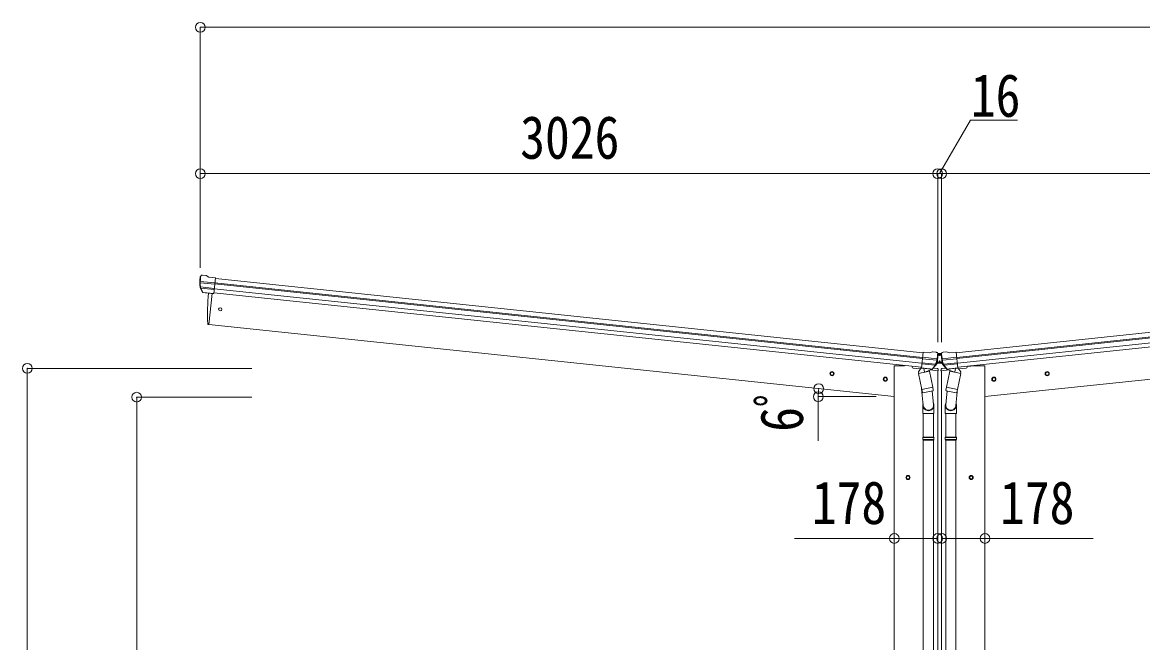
# Model space of a CAD drawing. Units: millimetres at full size, sheet at 1:40; some dimension numbers follow another scale. Extents: x -11243 to 11243, y -7760 to 7760.
# Drawn here: x -8409 to -3813, y -2566 to -23 of the extents above; entities that cross this region are included whole.
import ezdxf
from ezdxf.enums import TextEntityAlignment as Align

# ---------------------------------------------------------------- set-up
doc = ezdxf.new("R2010")
doc.units = ezdxf.units.MM
doc.header["$LTSCALE"] = 40
doc.header["$PDMODE"] = 32
doc.header["$PDSIZE"] = 40
for name, color, linetype, lineweight in [('0-3_ELV2', 4, 'Continuous', 9), ('0-6_OTH_LINE', 6, 'Continuous', 9), ('0-9_OUTLINE', 7, 'Continuous', 9)]:
    doc.layers.add(name, color=color, linetype=linetype, lineweight=lineweight)
doc.styles.add('ＭＳ ゴシック', font='')
doc.styles.get('ＭＳ ゴシック').set_extended_font_data('MS Gothic')

msp = doc.modelspace()

# ---------------------------------------------------------------- linework, layer by layer
at = {"layer": '0-3_ELV2'}
for p, q in [((-7680.38, -1067.87), (-7680.07, -1066.02)), ((-7679.68, -1090.59), (-7620.08, -1096.86)), ((-7619.46, -1091), (-7679.2, -1084.73)), ((-7673.81, -1059.98), (-7678.99, -1064.17)), ((-7673.81, -1059.98), (-7673.81, -1059.97)), ((-7656.66, -1060.31), (-7670.14, -1058.89)), ((-7643.83, -1067.69), (-7655.43, -1060.72)), ((-7643.83, -1067.69), (-7617.31, -1070.48)), ((-7624.09, -1135.03), (-7617.31, -1070.48)), ((-4716.28, -1400.73), (-7619.94, -1095.54)), ((-4715.84, -1396.55), (-7619.5, -1091.36)), ((-4713.85, -1377.65), (-7617.51, -1072.47)), ((-4577.04, -1377.65), (-1673.38, -1072.47)), ((-4575.05, -1396.55), (-1671.39, -1091.36)), ((-4574.61, -1400.73), (-1670.95, -1095.54)), ((-7669.95, -1129.02), (-7680.07, -1110.76)), ((-7678.84, -1107.35), (-7621.81, -1113.34)), ((-7668.89, -1128.59), (-7678.34, -1110.29)), ((-7677.45, -1112.01), (-7622.28, -1117.81)), ((-7659.89, -1131.26), (-7667.58, -1130.46)), ((-7667.44, -1130.24), (-7624.07, -1134.8)), ((-7659.64, -1131.38), (-7659.89, -1131.26)), ((-7634.31, -1134.05), (-7659.64, -1131.38)), ((-7630.97, -1134.3), (-7644.36, -1261.69)), ((-7634.04, -1133.98), (-7634.31, -1134.05)), ((-7624.09, -1135.03), (-7634.04, -1133.98)), ((-7623.79, -1132.14), (-4720.13, -1437.32)), ((-4718.37, -1420.59), (-7622.03, -1115.4)), ((-4572.53, -1420.59), (-1668.87, -1115.4)), ((-1667.11, -1132.14), (-4570.77, -1437.32)), ((-7644.36, -1261.69), (-7646.41, -1261.41)), ((-7644.36, -1261.69), (-4831.45, -1557.34)), ((-1646.53, -1261.69), (-4459.45, -1557.34)), ((-4720.43, -1440.21), (-4713.65, -1375.66)), ((-4687.12, -1378.45), (-4713.65, -1375.66)), ((-4687.12, -1378.45), (-4674.33, -1374.04)), ((-4673.04, -1373.9), (-4659.55, -1375.31)), ((-4656.19, -1377.14), (-4656.19, -1377.14)), ((-4656.19, -1377.14), (-4652, -1382.32)), ((-4634.7, -1377.14), (-4638.9, -1382.32)), ((-4634.7, -1377.14), (-4634.7, -1377.14)), ((-4617.85, -1373.9), (-4631.34, -1375.31)), ((-4603.77, -1378.45), (-4616.57, -1374.04)), ((-4603.77, -1378.45), (-4577.25, -1375.66)), ((-4570.46, -1440.21), (-4577.25, -1375.66)), ((-4663.45, -1428.79), (-4718.62, -1423)), ((-4661.12, -1424.52), (-4718.15, -1418.53)), ((-4656.82, -1408.31), (-4716.42, -1402.05)), ((-4715.8, -1396.19), (-4656.06, -1402.47)), ((-4659.66, -1425.88), (-4654.28, -1419.69)), ((-4658.58, -1422.35), (-4655.41, -1418.7)), ((-4654.28, -1418.19), (-4652.52, -1418.19)), ((-4636.98, -1419.69), (-4654.28, -1419.69)), ((-4653.95, -1403.31), (-4653.95, -1415.72)), ((-4652.23, -1418.69), (-4653.95, -1415.72)), ((-4652.72, -1381.42), (-4652.7, -1381.19)), ((-4652.7, -1381.19), (-4638.2, -1381.19)), ((-4652.23, -1418.69), (-4638.66, -1418.69)), ((-4651.41, -1386.23), (-4651.33, -1384.35)), ((-4644.19, -1385.91), (-4643.35, -1385.91)), ((-4644.19, -1414.61), (-4643.35, -1414.61)), ((-4639.48, -1386.23), (-4639.57, -1384.35)), ((-4638.66, -1418.69), (-4636.95, -1415.72)), ((-4638.37, -1418.19), (-4636.98, -1418.19)), ((-4638.17, -1381.42), (-4638.2, -1381.19)), ((-4631.02, -1426.54), (-4636.98, -1419.69)), ((-4636.95, -1403.31), (-4636.95, -1415.72)), ((-4632.12, -1422.99), (-4635.85, -1418.7)), ((-4575.09, -1396.19), (-4634.83, -1402.47)), ((-4634.08, -1408.31), (-4574.47, -1402.05)), ((-4629.77, -1424.52), (-4572.74, -1418.53)), ((-4627.45, -1428.79), (-4572.27, -1423)), ((-5093.81, -1466.17), (-5093.03, -1458.71)), ((-5087.74, -1470.58), (-5093.81, -1466.17)), ((-5093.03, -1458.71), (-5086.17, -1455.66)), ((-5086.17, -1455.66), (-5080.1, -1460.07)), ((-4831.45, -4909.71), (-4831.45, -1430.71)), ((-4831.45, -1430.71), (-4788.95, -1430.71)), ((-4758.67, -1433.27), (-4758.25, -1436.5)), ((-4724.55, -1443.9), (-4753.81, -1440.82)), ((-4720.43, -1440.21), (-4710.48, -1441.26)), ((-4677.03, -1444.55), (-4720.41, -1439.99)), ((-4710.48, -1441.26), (-4710.23, -1441.38)), ((-4710.23, -1441.38), (-4684.9, -1444.04)), ((-4684.9, -1444.04), (-4684.63, -1443.98)), ((-4684.63, -1443.98), (-4676.94, -1444.79)), ((-4650.8, -1451.65), (-4684.53, -1448.1)), ((-4675.27, -1443.23), (-4662.22, -1427.3)), ((-4674.32, -1443.87), (-4660.63, -1428.11)), ((-4671.21, -1440.45), (-4654.36, -1442.22)), ((-4653.45, -4909.71), (-4653.45, -1451.37)), ((-4651.7, -1444.82), (-4650.8, -1451.65)), ((-4639.19, -1444.82), (-4640.09, -1451.65)), ((-4640.09, -1451.65), (-4606.36, -1448.1)), ((-4637.45, -4909.71), (-4637.45, -1451.37)), ((-4619.68, -1440.45), (-4636.53, -1442.22)), ((-4616.57, -1443.87), (-4630.26, -1428.11)), ((-4615.63, -1443.23), (-4628.67, -1427.3)), ((-4606.27, -1443.98), (-4613.96, -1444.79)), ((-4613.86, -1444.55), (-4570.49, -1439.99)), ((-4605.99, -1444.04), (-4606.27, -1443.98)), ((-4580.66, -1441.38), (-4605.99, -1444.04)), ((-4580.41, -1441.26), (-4580.66, -1441.38)), ((-4570.46, -1440.21), (-4580.41, -1441.26)), ((-4566.34, -1443.9), (-4537.08, -1440.82)), ((-4501.95, -1430.71), (-4532.8, -1433.95)), ((-4532.22, -1433.27), (-4532.64, -1436.5)), ((-4459.45, -1430.71), (-4501.95, -1430.71)), ((-4459.45, -4909.71), (-4459.45, -1430.71)), ((-4204.72, -1455.66), (-4210.79, -1460.07)), ((-4197.86, -1458.71), (-4204.72, -1455.66)), ((-4203.15, -1470.58), (-4197.08, -1466.17)), ((-4197.08, -1466.17), (-4197.86, -1458.71)), ((-4875.02, -1489.17), (-4874.23, -1481.7)), ((-4868.95, -1493.58), (-4875.02, -1489.17)), ((-4874.23, -1481.7), (-4867.38, -1478.65)), ((-4867.38, -1478.65), (-4861.31, -1483.06)), ((-4423.52, -1478.65), (-4429.59, -1483.06)), ((-4416.66, -1481.7), (-4423.52, -1478.65)), ((-4421.95, -1493.58), (-4415.87, -1489.17)), ((-4415.87, -1489.17), (-4416.66, -1481.7)), ((-4781.45, -1885.51), (-4774.95, -1881.75)), ((-4774.95, -1881.75), (-4768.45, -1885.51)), ((-4515.95, -1881.75), (-4522.45, -1885.51)), ((-4509.45, -1885.51), (-4515.95, -1881.75)), ((-4768.45, -1893.01), (-4774.95, -1896.77)), ((-4768.45, -1885.51), (-4768.45, -1893.01)), ((-4522.45, -1885.51), (-4522.45, -1893.01)), ((-4522.45, -1893.01), (-4515.95, -1896.77))]:
    msp.add_line(p, q, dxfattribs=at)
for points in [[(-4646.71, -1385.07), (-4647.55, -1385.07), (-4647.55, -1385.91), (-4646.71, -1385.91)], [(-4646.71, -1413.77), (-4647.55, -1413.77), (-4647.55, -1414.61), (-4646.71, -1414.61)], [(-4645.03, -1384.23), (-4645.03, -1383.39), (-4645.87, -1383.39), (-4645.87, -1384.23)], [(-4645.87, -1386.75), (-4645.87, -1387.59), (-4645.03, -1387.59), (-4645.03, -1386.75)], [(-4645.03, -1412.93), (-4645.03, -1412.09), (-4645.87, -1412.09), (-4645.87, -1412.93)], [(-4645.87, -1415.45), (-4645.87, -1416.29), (-4645.03, -1416.29), (-4645.03, -1415.45)], [(-4643.35, -1385.91), (-4643.35, -1385.07), (-4644.19, -1385.07)], [(-4643.35, -1414.61), (-4643.35, -1413.77), (-4644.19, -1413.77)], [(-5080.1, -1460.07), (-5080.88, -1467.53), (-5087.74, -1470.58)], [(-4210.79, -1460.07), (-4210.01, -1467.53), (-4203.15, -1470.58)], [(-4861.31, -1483.06), (-4862.09, -1490.53), (-4868.95, -1493.58)], [(-4429.59, -1483.06), (-4428.8, -1490.53), (-4421.95, -1493.58)], [(-4774.95, -1896.77), (-4781.45, -1893.01), (-4781.45, -1885.51)], [(-4515.95, -1896.77), (-4509.45, -1893.01), (-4509.45, -1885.51)]]:
    msp.add_lwpolyline(points, dxfattribs=at)
for centre, radius in [((-7597.57, -1199.15), 6.5), ((-4645.45, -1385.49), 3.5), ((-4645.45, -1414.19), 3.5), ((-5086.96, -1463.12), 8.5), ((-5086.96, -1463.12), 7.7), ((-5086.96, -1463.12), 6.5), ((-4203.94, -1463.12), 8.5), ((-4203.94, -1463.12), 7.7), ((-4203.94, -1463.12), 6.5), ((-4868.16, -1486.12), 8.5), ((-4868.16, -1486.12), 7.7), ((-4868.16, -1486.12), 6.5), ((-4422.73, -1486.12), 8.5), ((-4422.73, -1486.12), 7.7), ((-4422.73, -1486.12), 6.5), ((-4774.95, -1889.26), 8.5), ((-4774.95, -1889.26), 7.7), ((-4774.95, -1889.26), 6.5), ((-4515.95, -1889.26), 8.5), ((-4515.95, -1889.26), 7.7), ((-4515.95, -1889.26), 6.5)]:
    msp.add_circle(centre, radius, dxfattribs=at)
for centre, radius, start, end in [((-7479.48, -1088.98), 202, 174, 185.86084), ((-7679.87, -1091.93), 1.35, 82.08073, 84.8395), ((-7682.47, -1090.38), 2.74, 355.56588, 0.97849), ((-7479.48, -1088.98), 200.2, 180.46117, 185.79991), ((-7724.47, -1082.61), 45.32, 354.35482, 357.32878), ((-7486.82, -1089.52), 192.44, 173.42422, 178.5729), ((-7670.66, -1063.86), 5, 84.04426, 128.95574), ((-7656.97, -1063.29), 3, 59.02369, 83.97631), ((-7677.44, -1109.3), 3, 185.86084, 209), ((-7675.68, -1108.91), 3, 185.79991, 207.30889), ((-7667.33, -1127.57), 2.99, 208.99261, 254.7283), ((-6749.76, -1221.49), 900, 174.35013, 182.36081), ((-7646, -1258.44), 3, 182.36081, 262), ((-4673.35, -1376.88), 3, 84.02369, 108.97631), ((-4660.08, -1380.29), 5, 39.04426, 83.95574), ((-4630.81, -1380.29), 5, 96.04426, 140.95574), ((-4617.54, -1376.88), 3, 71.02369, 95.97631), ((-4852.3, -1365.11), 200.2, 342.20009, 347.53883), ((-4852.3, -1365.11), 202, 342.13916, 354), ((-4656.91, -1409.66), 1.35, 83.1605, 85.91927), ((-4654.04, -1408.68), 2.74, 167.02151, 172.43412), ((-4611.34, -1409.82), 45.32, 170.67122, 173.64518), ((-4845.24, -1367.16), 192.44, 349.4271, 354.57578), ((-4654.28, -1419.69), 1.5, 90, 139), ((-4646.71, -1384.23), 0.84, 270, 0), ((-4646.71, -1386.75), 0.84, 0, 90), ((-4646.71, -1412.93), 0.84, 270, 0), ((-4646.71, -1415.45), 0.84, 0, 90), ((-4644.19, -1384.23), 0.84, 180, 270), ((-4644.19, -1386.75), 0.84, 90, 180), ((-4644.19, -1412.93), 0.84, 180, 270), ((-4644.19, -1415.45), 0.84, 90, 180), ((-4438.59, -1365.11), 202, 186, 197.86084), ((-4445.66, -1367.16), 192.44, 185.42422, 190.5729), ((-4636.98, -1419.69), 1.5, 41, 90), ((-4679.55, -1409.82), 45.32, 6.35482, 9.32878), ((-4636.85, -1408.68), 2.74, 7.56588, 12.97849), ((-4633.98, -1409.66), 1.35, 94.08073, 96.8395), ((-4438.59, -1365.11), 200.2, 192.46117, 197.79991), ((-4753.29, -1435.85), 5, 187.5, 264), ((-4676.58, -1441.91), 2.99, 273.2717, 319.00739), ((-4664.54, -1425.39), 3, 320.69111, 342.20009), ((-4662.89, -1426.15), 3, 319, 342.13916), ((-4654.67, -1445.21), 3, 7.5, 84), ((-4636.22, -1445.21), 3, 96, 172.5), ((-4628, -1426.15), 3, 197.86084, 221), ((-4626.35, -1425.39), 3, 197.79991, 219.30889), ((-4614.31, -1441.91), 2.99, 220.99261, 266.7283), ((-4537.6, -1435.85), 5, 276, 352.5)]:
    msp.add_arc(centre, radius, start, end, dxfattribs=at)
for centre, major_axis, ratio, start_param, end_param in [((-7677.1, -1066.5), (2.34, 1.9), 0.995767, 1.5707963, 2.2972137), ((-7481.79, -1110.93), (20.92, 199.05), 0.994373, 1.5554317, 1.5718064), ((-7672.72, -1062.96), (-5.88, -1.31), 0.24881, 5.8190815, 5.8226003), ((-7678.12, -1067.47), (0.87, 5.91), 0.020485, 4.7140547, 5.6117533), ((-7669.56, -1127.01), (-1.08, 3.13), 0.040856, 4.1415604, 4.1696818), ((-7667.13, -1127.27), (0.11, 3), 0.642905, 2.0792573, 3.037247), ((-7667.19, -1127.36), (-3.53, -2.11), 0.650902, 0.9542299, 1.0270405), ((-7667.26, -1127.47), (-1.66, -2.51), 0.997631, 0.3902369, 0.4789948), ((-4854.11, -1387.11), (20.92, 199.05), 0.994373, 1.5554317, 1.5718064), ((-4436.78, -1387.11), (-20.92, 199.05), 0.994373, 4.7113789, 4.7277536), ((-4854.61, -1387.06), (20.92, 199.05), 0.994373, 4.7113789, 4.7277536), ((-4653.54, -1385.37), (0.38, 5.97), 0.020485, 0.671432, 1.5691306), ((-4657.88, -1379.83), (5.48, -2.51), 0.24881, 0.460585, 0.4641038), ((-4654.33, -1384.21), (-1.9, 2.34), 0.995767, 3.9859716, 4.712389), ((-4636.56, -1384.21), (1.9, 2.34), 0.995767, 1.5707963, 2.2972137), ((-4633.02, -1379.83), (-5.48, -2.51), 0.24881, 5.8190815, 5.8226003), ((-4637.36, -1385.37), (-0.38, 5.97), 0.020485, 4.7140547, 5.6117533), ((-4436.28, -1387.06), (-20.92, 199.05), 0.994373, 1.5554317, 1.5718064), ((-4676.72, -1441.57), (0.51, 2.96), 0.642905, 3.2459383, 4.203928), ((-4676.63, -1441.8), (1.1, -2.8), 0.997631, 5.8041905, 5.8929484), ((-4676.67, -1441.68), (3.02, -2.79), 0.650902, 5.2561448, 5.3289554), ((-4674.28, -1441.83), (1.71, 2.84), 0.040856, 2.1135035, 2.1416249), ((-4616.61, -1441.83), (-1.71, 2.84), 0.040856, 4.1415604, 4.1696818), ((-4614.18, -1441.57), (-0.51, 2.96), 0.642905, 2.0792573, 3.037247), ((-4614.22, -1441.68), (-3.02, -2.79), 0.650902, 0.9542299, 1.0270405), ((-4614.27, -1441.8), (-1.1, -2.8), 0.997631, 0.3902369, 0.4789948)]:
    msp.add_ellipse(centre, major_axis=major_axis, ratio=ratio, start_param=start_param, end_param=end_param, dxfattribs=at)
at = {"layer": '0-6_OTH_LINE'}
for p, q in [((-1611.35, -42.65), (-7679.55, -42.65)), ((-7679.55, -42.65), (-7679.55, -1029.83)), ((-4653.45, -642.65), (-7679.55, -642.65)), ((-4653.45, -642.65), (-4653.45, -1333.73)), ((-4653.45, -642.65), (-4637.37, -642.65)), ((-4637.45, -642.65), (-4637.45, -1333.73)), ((-4637.45, -642.65), (-1611.35, -642.65)), ((-8389.29, -4359.71), (-8389.29, -1441.51)), ((-8389.29, -1441.51), (-7467.54, -1441.51)), ((-7940.29, -4359.71), (-7940.29, -1559.71)), ((-7940.29, -1559.71), (-7467.54, -1559.71)), ((-4831.45, -2139.26), (-4653.45, -2139.26)), ((-4459.45, -2139.26), (-4637.45, -2139.26))]:
    msp.add_line(p, q, dxfattribs=at)
at = {"layer": '0-6_OTH_LINE', "lineweight": 18}
for p, q in [((-5143.6, -1557.34), (-5143.6, -1738.85)), ((-5143.6, -1557.34), (-4905.81, -1557.34)), ((-4831.45, -2139.26), (-5241.46, -2139.26)), ((-4459.45, -2139.26), (-4015.19, -2139.26))]:
    msp.add_line(p, q, dxfattribs=at)
at = {"layer": '0-6_OTH_LINE'}
msp.add_lwpolyline([(-4645.41, -642.65), (-4519.03, -423.76), (-4325.87, -423.76)], dxfattribs=at)
msp.add_arc((-4905.81, -1557.34), 237.79, 172.1267, 180, dxfattribs=at)
for p in [(-7679.55, -42.65), (-7679.55, -642.65), (-4653.45, -642.65), (-4637.45, -642.65), (-8389.29, -1441.51), (-5141.36, -1524.77), (-7940.29, -1559.71), (-5143.6, -1557.34), (-4831.45, -2139.26), (-4653.45, -2139.26), (-4637.45, -2139.26), (-4459.45, -2139.26)]:
    msp.add_point(p, dxfattribs=at)
at = {"layer": '0-9_OUTLINE'}
for p, q in [((-4732.14, -1462.34), (-4687.26, -1453.21)), ((-4718.79, -1527.99), (-4732.14, -1462.34)), ((-4720.69, -1438.87), (-4731.89, -1455.8)), ((-4731.89, -1455.8), (-4730.62, -1462.03)), ((-4719.76, -1438.68), (-4720.69, -1438.87)), ((-4677.28, -1444.84), (-4717.95, -1440.57)), ((-4710.25, -1441.76), (-4707.33, -1456.11)), ((-4681.1, -1447), (-4705.86, -1456.75)), ((-4689.44, -1450.29), (-4688.78, -1453.51)), ((-4687.26, -1453.21), (-4673.9, -1518.86)), ((-4680.64, -1445.14), (-4680.49, -1445.87)), ((-4603.63, -1453.21), (-4616.99, -1518.86)), ((-4613.61, -1444.84), (-4572.94, -1440.57)), ((-4610.26, -1445.14), (-4610.4, -1445.87)), ((-4609.79, -1447), (-4585.04, -1456.75)), ((-4558.75, -1462.34), (-4603.63, -1453.21)), ((-4601.45, -1450.29), (-4602.11, -1453.51)), ((-4580.65, -1441.76), (-4583.57, -1456.11)), ((-4572.11, -1527.99), (-4558.75, -1462.34)), ((-4571.13, -1438.68), (-4570.2, -1438.87)), ((-4570.2, -1438.87), (-4559, -1455.8)), ((-4559, -1455.8), (-4560.27, -1462.03)), ((-4719.22, -1525.85), (-4712.57, -1593.6)), ((-4718.79, -1527.99), (-4673.9, -1518.86)), ((-4718.77, -1527.99), (-4716.24, -1540.46)), ((-4672.97, -1533.47), (-4713.93, -1541.8)), ((-4676.31, -1534.15), (-4670.75, -1589.87)), ((-4671.43, -1531.11), (-4673.92, -1518.86)), ((-4671.64, -1532.51), (-4671.64, -1532.51)), ((-4614.58, -1534.15), (-4620.14, -1589.87)), ((-4619.47, -1531.11), (-4616.98, -1518.86)), ((-4619.25, -1532.51), (-4619.25, -1532.51)), ((-4617.92, -1533.47), (-4576.96, -1541.8)), ((-4572.11, -1527.99), (-4616.99, -1518.86)), ((-4571.67, -1525.85), (-4578.33, -1593.6)), ((-4572.12, -1527.99), (-4574.66, -1540.46)), ((-4714.6, -1592.38), (-4714.6, -1627.03)), ((-4668.6, -1627.03), (-4668.6, -1592.68)), ((-4622.29, -1627.03), (-4622.29, -1592.68)), ((-4576.29, -1592.38), (-4576.29, -1627.03)), ((-4714.6, -1627.03), (-4668.6, -1627.03)), ((-4712.6, -1627.03), (-4712.6, -1723.78)), ((-4670.6, -1627.03), (-4670.6, -1723.78)), ((-4576.29, -1627.03), (-4622.29, -1627.03)), ((-4620.29, -1627.03), (-4620.29, -1723.78)), ((-4578.29, -1627.03), (-4578.29, -1723.78)), ((-4714.6, -1725.78), (-4713.6, -1723.78)), ((-4714.6, -1725.78), (-4668.6, -1725.78)), ((-4714.6, -1725.78), (-4714.6, -1733.78)), ((-4714.6, -1733.78), (-4668.6, -1733.78)), ((-4714.6, -1733.78), (-4713.6, -1735.78)), ((-4713.6, -1723.78), (-4669.6, -1723.78)), ((-4713.6, -1735.78), (-4669.6, -1735.78)), ((-4712.6, -1735.78), (-4712.6, -2921.96)), ((-4670.6, -1735.78), (-4670.6, -2921.96)), ((-4668.6, -1725.78), (-4669.6, -1723.78)), ((-4622.29, -1725.78), (-4621.29, -1723.78)), ((-4576.29, -1725.78), (-4622.29, -1725.78)), ((-4576.29, -1733.78), (-4622.29, -1733.78)), ((-4577.29, -1723.78), (-4621.29, -1723.78)), ((-4577.29, -1735.78), (-4621.29, -1735.78)), ((-4620.29, -1735.78), (-4620.29, -2921.96)), ((-4578.29, -1735.78), (-4578.29, -2921.96)), ((-4576.29, -1725.78), (-4577.29, -1723.78)), ((-4576.29, -1733.78), (-4577.29, -1735.78)), ((-4576.29, -1725.78), (-4576.29, -1733.78))]:
    msp.add_line(p, q, dxfattribs=at)
for points in [[(-4668.6, -1725.78), (-4668.6, -1733.78), (-4669.6, -1735.78)], [(-4622.29, -1725.78), (-4622.29, -1733.78), (-4621.29, -1735.78)]]:
    msp.add_lwpolyline(points, dxfattribs=at)
for centre, radius, start, end in [((-4717.9, -1440.07), 0.5, 228.73754, 264), ((-4710.83, -1441.92), 0.604, 15.29405, 86.90158), ((-4706.33, -1455.84), 1.03, 195.53431, 297.46103), ((-4681.47, -1446.07), 1, 291.5, 11.5), ((-4680.15, -1445.04), 0.5, 84, 191.5), ((-4677.23, -1444.35), 0.5, 264, 299.26246), ((-4613.67, -1444.35), 0.5, 240.73754, 276), ((-4610.75, -1445.04), 0.5, 348.5, 96), ((-4609.42, -1446.07), 1, 168.5, 248.5), ((-4584.56, -1455.84), 1.03, 242.53897, 344.46569), ((-4580.06, -1441.92), 0.604, 93.09842, 164.70595), ((-4573, -1440.07), 0.5, 276, 311.26246), ((-4714.33, -1539.84), 2, 198.03157, 281.5), ((-4673.37, -1531.51), 2, 281.5, 330.09038), ((-4673.33, -1531.53), 1.95, 330.02234, 12.45983), ((-4617.56, -1531.53), 1.95, 167.54017, 209.97766), ((-4617.52, -1531.51), 2, 209.90962, 258.5), ((-4576.56, -1539.84), 2, 258.5, 341.96843), ((-4698.6, -1592.68), 30, 0, 2.54858), ((-4592.29, -1592.68), 30, 177.45142, 180)]:
    msp.add_arc(centre, radius, start, end, dxfattribs=at)
for centre, major_axis, start_param, end_param in [((-4691.6, -1592.38), (-23, 0), 5.9588909, 9.9444346), ((-4691.6, -1592.38), (-21, 0), 0.0583862, 3.2616355), ((-4599.29, -1592.38), (23, 0), 2.621936, 6.6074797), ((-4599.29, -1592.38), (21, 0), 3.0215498, 6.2247991)]:
    msp.add_ellipse(centre, major_axis=major_axis, ratio=0.996195, start_param=start_param, end_param=end_param, dxfattribs=at)

# ---------------------------------------------------------------- texts
at = {"layer": '0-6_OTH_LINE', "color": 7, "style": 'ＭＳ ゴシック', "width": 0.85}
for s, p in [('16', (-4517.36, -462.68)), ('3026', (-6366.5, -634.65)), ('178', (-5169.93, -2132.88)), ('178', (-4397.51, -2132.88))]:
    msp.add_text(s, height=176, dxfattribs=at).set_placement(p, align=Align.BOTTOM_LEFT)
msp.add_text('6ﾟ', height=176, rotation=90, dxfattribs=at).set_placement((-5153.24, -1701.58), align=Align.BOTTOM_LEFT)

doc.saveas('drawing.dxf')
